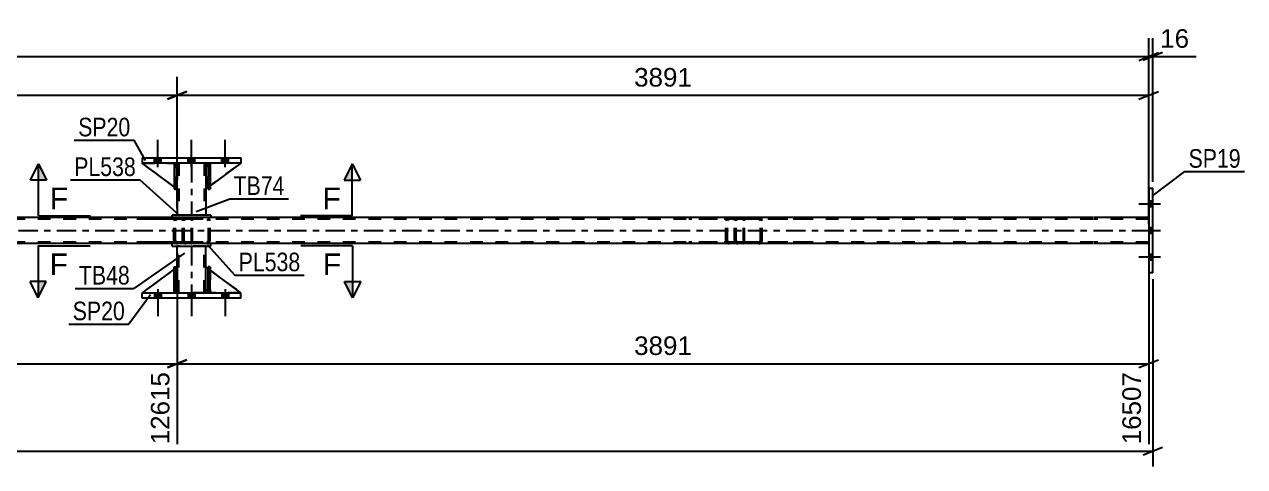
# Model space of a CAD drawing. Header units: millimetres. Extents: x 0 to 841, y 0 to 594.
# Drawn here: x 520.8 to 709, y 198.3 to 266.4 of the extents above; entities that cross this region are included whole.
import ezdxf

# ---------------------------------------------------------------- set-up
doc = ezdxf.new("R2010")
doc.units = ezdxf.units.MM
doc.linetypes.add('DXK_LINE_DOT2', pattern=[3.9198, 1.9599, -1.9599])
doc.linetypes.add('DXK_LINE_DOT3', pattern=[5.9187, 2.979, -0.9799, 0.9799, -0.9799])
doc.styles.add('Arial', font='arial.ttf', dxfattribs={"height": 0.2})
doc.styles.add('Arial Narrow', font='ARIALN.TTF', dxfattribs={"height": 0.2})

# ---------------------------------------------------------------- blocks, each defined once
blk = doc.blocks.new('Part-318895881-3285 - 3246')
at = {"color": 2, "linetype": 'Continuous'}
for p, q in [((544.37, 229.04), (544.37, 232.24)), ((548.77, 229.04), (548.77, 232.24)), ((544.37, 225.04), (544.37, 225.64)), ((548.77, 225.04), (548.77, 225.64))]:
    blk.add_line(p, q, dxfattribs=at)
at = {"color": 7, "linetype": 'DXK_LINE_DOT2'}
for p, q in [((548.77, 232.24), (544.37, 232.24)), ((544.61, 225.04), (544.61, 232.24)), ((548.53, 225.04), (548.53, 232.24)), ((544.37, 225.64), (544.37, 229.04)), ((548.77, 225.64), (548.77, 229.04)), ((548.77, 225.04), (544.37, 225.04))]:
    blk.add_line(p, q, dxfattribs=at)
at = {"color": 7, "linetype": 'DXK_LINE_DOT3'}
blk.add_line((546.57, 232.24), (546.57, 225.04), dxfattribs=at)
blk = doc.blocks.new('Part-318895881-3251 - 3246')
at = {"color": 2, "linetype": 'Continuous'}
for p, q in [((548.77, 225.64), (548.77, 229.04)), ((548.77, 229.04), (549.12, 228.77)), ((554.17, 225.04), (549.44, 228.54)), ((549.12, 225.28), (548.77, 225.64))]:
    blk.add_line(p, q, dxfattribs=at)
at = {"color": 7, "linetype": 'DXK_LINE_DOT2'}
for p, q in [((549.44, 228.54), (549.12, 228.77)), ((549.12, 225.28), (549.37, 225.04)), ((549.37, 225.04), (554.17, 225.04))]:
    blk.add_line(p, q, dxfattribs=at)
blk = doc.blocks.new('Part-318895881-3380 - 3246')
at = {"color": 7, "linetype": 'DXK_LINE_DOT2'}
for p, q in [((549.12, 244.44), (549.12, 245.04)), ((549.12, 245.04), (549.12, 245.04)), ((549.12, 245.04), (549.12, 241.04)), ((549.12, 245.04), (549.44, 245.04)), ((549.44, 245.04), (549.44, 244.44)), ((549.44, 241.04), (549.44, 245.04)), ((549.12, 241.04), (549.12, 244.44)), ((549.12, 244.44), (549.44, 244.44)), ((549.44, 244.44), (549.44, 241.04)), ((549.12, 241.04), (549.44, 241.04))]:
    blk.add_line(p, q, dxfattribs=at)
blk = doc.blocks.new('Part-318895881-3252 - 3246')
at = {"color": 7, "linetype": 'DXK_LINE_DOT2'}
for p, q in [((548.77, 225.64), (548.77, 229.04)), ((548.77, 229.04), (554.17, 225.04)), ((549.37, 225.04), (548.77, 225.64)), ((554.17, 225.04), (549.37, 225.04))]:
    blk.add_line(p, q, dxfattribs=at)
blk = doc.blocks.new('Part-318895881-3257 - 3246')
at = {"color": 2, "linetype": 'Continuous'}
for p, q in [((544.37, 245.04), (544.37, 244.44)), ((548.77, 245.04), (548.77, 244.44)), ((544.37, 241.04), (544.37, 237.04)), ((548.77, 241.04), (548.77, 237.04))]:
    blk.add_line(p, q, dxfattribs=at)
at = {"color": 7, "linetype": 'DXK_LINE_DOT2'}
for p, q in [((548.77, 245.04), (544.37, 245.04)), ((544.61, 245.04), (544.61, 237.04)), ((548.53, 245.04), (548.53, 237.04)), ((544.37, 244.44), (544.37, 241.04)), ((548.77, 244.44), (548.77, 241.04)), ((548.77, 237.04), (544.37, 237.04))]:
    blk.add_line(p, q, dxfattribs=at)
at = {"color": 7, "linetype": 'DXK_LINE_DOT3'}
blk.add_line((546.57, 245.04), (546.57, 237.04), dxfattribs=at)
blk = doc.blocks.new('Part-318895881-3382 - 3246')
at = {"color": 7, "linetype": 'DXK_LINE_DOT2'}
for p, q in [((544.37, 241.04), (538.97, 245.04)), ((538.97, 245.04), (543.77, 245.04)), ((543.77, 245.04), (544.37, 244.44)), ((544.37, 244.44), (543.77, 245.04)), ((544.37, 244.44), (544.37, 241.04)), ((544.37, 244.44), (544.37, 244.44)), ((544.37, 244.44), (544.37, 241.04))]:
    blk.add_line(p, q, dxfattribs=at)
blk = doc.blocks.new('Bolt-318895881-3333 - 3246')
at = {"linetype": 'Continuous'}
for points in [[(540.85, 224.24), (541.89, 224.24), (541.89, 225.04), (540.85, 225.04)], [(540.85, 224.24), (541.89, 224.24), (541.89, 225.04), (540.85, 225.04)], [(540.85, 224.24), (541.89, 224.24), (541.89, 225.04), (540.85, 225.04)], [(546.05, 224.24), (547.09, 224.24), (547.09, 225.04), (546.05, 225.04)], [(546.05, 224.24), (547.09, 224.24), (547.09, 225.04), (546.05, 225.04)], [(551.25, 224.24), (552.29, 224.24), (552.29, 225.04), (551.25, 225.04)], [(551.25, 224.24), (552.29, 224.24), (552.29, 225.04), (551.25, 225.04)], [(551.25, 224.24), (552.29, 224.24), (552.29, 225.04), (551.25, 225.04)]]:
    blk.add_hatch(color=1, dxfattribs=at).paths.add_polyline_path(points)
at = {"color": 1, "linetype": 'Continuous'}
for p, q in [((540.85, 225.04), (540.85, 224.24)), ((540.85, 225.04), (540.85, 224.24)), ((540.85, 225.04), (540.85, 224.24)), ((541.37, 225.64), (541.37, 221.44)), ((541.37, 225.64), (541.37, 221.44)), ((541.37, 225.64), (541.37, 221.44)), ((541.89, 225.04), (541.89, 224.24)), ((541.89, 225.04), (541.89, 224.24)), ((541.89, 225.04), (541.89, 224.24)), ((546.05, 225.04), (546.05, 224.24)), ((546.05, 225.04), (546.05, 224.24)), ((546.57, 225.64), (546.57, 221.44)), ((546.57, 225.64), (546.57, 221.44)), ((547.09, 225.04), (547.09, 224.24)), ((547.09, 225.04), (547.09, 224.24)), ((551.25, 225.04), (551.25, 224.24)), ((551.25, 225.04), (551.25, 224.24)), ((551.25, 225.04), (551.25, 224.24)), ((551.77, 225.64), (551.77, 221.44)), ((551.77, 225.64), (551.77, 221.44)), ((551.77, 225.64), (551.77, 221.44)), ((552.29, 225.04), (552.29, 224.24)), ((552.29, 225.04), (552.29, 224.24)), ((552.29, 225.04), (552.29, 224.24))]:
    blk.add_line(p, q, dxfattribs=at)
blk = doc.blocks.new('Bolt-318895881-3262 - 3246')
at = {"linetype": 'Continuous'}
for points in [[(541.89, 245.84), (540.85, 245.84), (540.85, 245.04), (541.89, 245.04)], [(541.89, 245.84), (540.85, 245.84), (540.85, 245.04), (541.89, 245.04)], [(541.89, 245.84), (540.85, 245.84), (540.85, 245.04), (541.89, 245.04)], [(547.09, 245.84), (546.05, 245.84), (546.05, 245.04), (547.09, 245.04)], [(547.09, 245.84), (546.05, 245.84), (546.05, 245.04), (547.09, 245.04)], [(552.29, 245.84), (551.25, 245.84), (551.25, 245.04), (552.29, 245.04)], [(552.29, 245.84), (551.25, 245.84), (551.25, 245.04), (552.29, 245.04)], [(552.29, 245.84), (551.25, 245.84), (551.25, 245.04), (552.29, 245.04)]]:
    blk.add_hatch(color=1, dxfattribs=at).paths.add_polyline_path(points)
at = {"color": 1, "linetype": 'Continuous'}
for p, q in [((541.37, 244.44), (541.37, 248.64)), ((541.37, 244.44), (541.37, 248.64)), ((541.37, 244.44), (541.37, 248.64)), ((546.57, 244.44), (546.57, 248.64)), ((546.57, 244.44), (546.57, 248.64)), ((551.77, 244.44), (551.77, 248.64)), ((551.77, 244.44), (551.77, 248.64)), ((551.77, 244.44), (551.77, 248.64)), ((540.85, 245.04), (540.85, 245.84)), ((540.85, 245.04), (540.85, 245.84)), ((540.85, 245.04), (540.85, 245.84)), ((541.89, 245.04), (541.89, 245.84)), ((541.89, 245.04), (541.89, 245.84)), ((541.89, 245.04), (541.89, 245.84)), ((546.05, 245.04), (546.05, 245.84)), ((546.05, 245.04), (546.05, 245.84)), ((547.09, 245.04), (547.09, 245.84)), ((547.09, 245.04), (547.09, 245.84)), ((551.25, 245.04), (551.25, 245.84)), ((551.25, 245.04), (551.25, 245.84)), ((551.25, 245.04), (551.25, 245.84)), ((552.29, 245.04), (552.29, 245.84)), ((552.29, 245.04), (552.29, 245.84)), ((552.29, 245.04), (552.29, 245.84))]:
    blk.add_line(p, q, dxfattribs=at)
blk = doc.blocks.new('Part-318895881-3440 - 3246')
at = {"color": 2, "linetype": 'Continuous'}
for p, q in [((549.12, 225.04), (549.12, 229.04)), ((549.12, 229.04), (549.44, 229.04)), ((549.44, 225.04), (549.44, 229.04)), ((549.12, 225.04), (549.12, 225.04)), ((549.44, 225.04), (549.12, 225.04))]:
    blk.add_line(p, q, dxfattribs=at)
at = {"color": 7, "linetype": 'DXK_LINE_DOT2'}
for p, q in [((549.12, 229.04), (549.12, 225.64)), ((549.44, 225.64), (549.44, 229.04)), ((549.12, 225.64), (549.12, 225.04)), ((549.12, 225.64), (549.44, 225.64)), ((549.12, 225.04), (549.12, 225.04)), ((549.12, 225.04), (549.12, 225.04)), ((549.44, 225.04), (549.44, 225.64)), ((549.44, 225.04), (549.44, 225.04))]:
    blk.add_line(p, q, dxfattribs=at)
blk = doc.blocks.new('Bolt-318895881-3263 - 3246')
at = {"linetype": 'Continuous'}
for points in [[(694.18, 239.18), (694.18, 238.3), (694.82, 238.3), (694.82, 239.18)], [(694.18, 239.18), (694.18, 238.3), (694.82, 238.3), (694.82, 239.18)], [(694.18, 239.18), (694.18, 238.3), (694.82, 238.3), (694.82, 239.18)], [(694.18, 235.06), (694.18, 234.18), (694.82, 234.18), (694.82, 235.06)], [(694.18, 235.06), (694.18, 234.18), (694.82, 234.18), (694.82, 235.06)], [(694.18, 230.98), (694.18, 230.1), (694.82, 230.1), (694.82, 230.98)], [(694.18, 230.98), (694.18, 230.1), (694.82, 230.1), (694.82, 230.98)], [(694.18, 230.98), (694.18, 230.1), (694.82, 230.1), (694.82, 230.98)]]:
    blk.add_hatch(color=1, dxfattribs=at).paths.add_polyline_path(points)
at = {"color": 1, "linetype": 'Continuous'}
for p, q in [((694.82, 239.18), (694.18, 239.18)), ((694.82, 239.18), (694.18, 239.18)), ((694.82, 239.18), (694.18, 239.18)), ((695.98, 238.74), (692.66, 238.74)), ((695.98, 238.74), (692.66, 238.74)), ((695.98, 238.74), (692.66, 238.74)), ((694.82, 238.3), (694.18, 238.3)), ((694.82, 238.3), (694.18, 238.3)), ((694.82, 238.3), (694.18, 238.3)), ((695.98, 234.62), (692.66, 234.62)), ((695.98, 234.62), (692.66, 234.62)), ((694.82, 235.06), (694.18, 235.06)), ((694.82, 235.06), (694.18, 235.06)), ((694.82, 234.18), (694.18, 234.18)), ((694.82, 234.18), (694.18, 234.18)), ((695.98, 230.54), (692.66, 230.54)), ((695.98, 230.54), (692.66, 230.54)), ((695.98, 230.54), (692.66, 230.54)), ((694.82, 230.98), (694.18, 230.98)), ((694.82, 230.98), (694.18, 230.98)), ((694.82, 230.98), (694.18, 230.98)), ((694.82, 230.1), (694.18, 230.1)), ((694.82, 230.1), (694.18, 230.1)), ((694.82, 230.1), (694.18, 230.1))]:
    blk.add_line(p, q, dxfattribs=at)
blk = doc.blocks.new('Part-318895881-3450 - 3246')
at = {"color": 2, "linetype": 'Continuous'}
for p, q in [((549.12, 244.79), (548.77, 244.44)), ((554.17, 245.04), (549.44, 241.53)), ((548.77, 244.44), (548.77, 241.04)), ((548.77, 241.04), (549.12, 241.3))]:
    blk.add_line(p, q, dxfattribs=at)
at = {"color": 7, "linetype": 'DXK_LINE_DOT2'}
for p, q in [((549.37, 245.04), (549.12, 244.79)), ((554.17, 245.04), (549.37, 245.04)), ((554.17, 245.04), (554.17, 245.04)), ((554.17, 245.04), (554.17, 245.04)), ((549.44, 241.53), (549.12, 241.3))]:
    blk.add_line(p, q, dxfattribs=at)
blk = doc.blocks.new('Part-318895881-3265 - 3246')
at = {"color": 7, "linetype": 'DXK_LINE_DOT2'}
for p, q in [((546.45, 236.64), (538.12, 236.64)), ((546.45, 236.4), (538.12, 236.4)), ((543.89, 236.33), (543.85, 236.16)), ((543.85, 233.12), (543.85, 236.16)), ((543.89, 236.34), (543.89, 236.33)), ((544.1, 236.16), (544.12, 236.25)), ((544.1, 233.12), (544.1, 236.16)), ((544.12, 236.25), (544.18, 236.33)), ((544.35, 236.64), (544.16, 236.6)), ((544.18, 236.33), (544.26, 236.38)), ((544.26, 236.38), (544.35, 236.4)), ((545.17, 236.64), (545.17, 236.4)), ((546.55, 236.6), (546.45, 236.64)), ((546.45, 236.4), (546.5, 236.38)), ((546.5, 236.38), (546.54, 236.33)), ((546.54, 236.33), (546.57, 236.25)), ((546.64, 236.5), (546.55, 236.6)), ((546.57, 236.25), (546.58, 236.16)), ((546.58, 233.12), (546.58, 236.16)), ((546.7, 236.34), (546.64, 236.5)), ((546.72, 236.16), (546.7, 236.34)), ((546.72, 233.12), (546.72, 236.16)), ((546.45, 232.88), (538.12, 232.88)), ((546.45, 232.64), (538.12, 232.64)), ((543.85, 233.12), (543.87, 233.02)), ((543.87, 233.02), (543.89, 232.93)), ((544.12, 233.02), (544.1, 233.12)), ((544.18, 232.95), (544.12, 233.02)), ((544.16, 232.67), (544.35, 232.64)), ((544.26, 232.89), (544.18, 232.95)), ((544.35, 232.88), (544.26, 232.89)), ((545.17, 232.64), (545.17, 232.88)), ((546.5, 232.89), (546.45, 232.88)), ((546.45, 232.64), (546.55, 232.67)), ((546.54, 232.95), (546.5, 232.89)), ((546.57, 233.02), (546.54, 232.95)), ((546.55, 232.67), (546.64, 232.78)), ((546.58, 233.12), (546.57, 233.02)), ((546.64, 232.78), (546.7, 232.93)), ((546.7, 232.93), (546.72, 233.12))]:
    blk.add_line(p, q, dxfattribs=at)
for centre, start, end in [((544.34, 236.14), 111.1941, 156.1506), ((544.34, 233.13), 203.8494, 248.8059)]:
    blk.add_arc(centre, 0.492, start, end, dxfattribs=at)
blk = doc.blocks.new('Part-318895881-3276 - 3246')
at = {"color": 2, "linetype": 'Continuous'}
for p, q in [((544.24, 245.04), (543.92, 245.04)), ((543.92, 245.04), (543.92, 241.04)), ((544.24, 245.04), (544.24, 245.04)), ((544.24, 245.04), (544.24, 241.04)), ((544.24, 241.04), (543.92, 241.04))]:
    blk.add_line(p, q, dxfattribs=at)
at = {"color": 7, "linetype": 'DXK_LINE_DOT2'}
for p, q in [((543.92, 245.04), (543.92, 244.44)), ((543.92, 245.04), (543.92, 245.04)), ((544.24, 244.44), (544.24, 245.04)), ((544.24, 245.04), (544.24, 245.04)), ((544.24, 244.44), (543.92, 244.44)), ((543.92, 244.44), (543.92, 241.04)), ((544.24, 241.04), (544.24, 244.44))]:
    blk.add_line(p, q, dxfattribs=at)
blk = doc.blocks.new('Part-318895881-3278 - 3246')
at = {"color": 7, "linetype": 'DXK_LINE_DOT2'}
for p, q in [((543.93, 245.04), (543.92, 245.04)), ((543.92, 245.04), (543.93, 241.04)), ((543.92, 245.04), (544.25, 245.04)), ((543.93, 244.44), (543.93, 245.04)), ((544.25, 241.04), (544.24, 245.04)), ((544.25, 245.04), (544.25, 244.44)), ((543.93, 241.04), (543.93, 244.44)), ((543.93, 244.44), (544.25, 244.44)), ((544.25, 244.44), (544.25, 241.04)), ((543.93, 241.04), (544.25, 241.04))]:
    blk.add_line(p, q, dxfattribs=at)
blk = doc.blocks.new('Part-318895881-3307 - 3246')
at = {"color": 2, "linetype": 'Continuous'}
for p, q in [((549.44, 245.04), (549.12, 245.04)), ((549.12, 245.04), (549.12, 241.04)), ((549.44, 245.04), (549.44, 245.04)), ((549.44, 245.04), (549.44, 241.04)), ((549.44, 241.04), (549.12, 241.04))]:
    blk.add_line(p, q, dxfattribs=at)
at = {"color": 7, "linetype": 'DXK_LINE_DOT2'}
for p, q in [((549.12, 245.04), (549.12, 244.44)), ((549.12, 245.04), (549.12, 245.04)), ((549.44, 244.44), (549.44, 245.04)), ((549.44, 245.04), (549.44, 245.04)), ((549.44, 244.44), (549.12, 244.44)), ((549.12, 244.44), (549.12, 241.04)), ((549.44, 241.04), (549.44, 244.44))]:
    blk.add_line(p, q, dxfattribs=at)
blk = doc.blocks.new('Part-318895881-3312 - 3246')
at = {"color": 2, "linetype": 'Continuous'}
for p, q in [((538.97, 224.24), (538.97, 225.04)), ((538.97, 225.04), (554.17, 225.04)), ((554.17, 224.24), (538.97, 224.24)), ((554.17, 224.24), (554.17, 225.04))]:
    blk.add_line(p, q, dxfattribs=at)
blk = doc.blocks.new('Part-318895881-3370 - 3246')
at = {"color": 7, "linetype": 'DXK_LINE_DOT2'}
for p, q in [((543.93, 229.04), (543.92, 225.04)), ((543.93, 229.04), (544.25, 229.04)), ((543.93, 225.64), (543.93, 229.04)), ((544.24, 225.04), (544.25, 228.94)), ((544.25, 229.04), (544.25, 225.64)), ((544.25, 225.04), (543.92, 225.04)), ((544.25, 225.64), (543.93, 225.64)), ((543.93, 225.04), (543.93, 225.64)), ((544.25, 225.04), (544.24, 225.04)), ((544.25, 225.64), (544.25, 225.04))]:
    blk.add_line(p, q, dxfattribs=at)
blk = doc.blocks.new('Part-318895881-3351 - 3246')
at = {"color": 7, "linetype": 'DXK_LINE_DOT2'}
for p, q in [((685.56, 236.4), (111.5, 236.4)), ((549.57, 236.64), (543.57, 236.64)), ((694.18, 236.4), (685.66, 236.4)), ((694.18, 236.64), (694.18, 232.64)), ((685.56, 232.88), (111.5, 232.88)), ((549.57, 232.64), (543.57, 232.64)), ((694.18, 232.88), (685.66, 232.88))]:
    blk.add_line(p, q, dxfattribs=at)
at = {"color": 2, "linetype": 'Continuous'}
for p, q in [((543.57, 236.64), (379.3, 236.64)), ((685.56, 236.64), (549.57, 236.64)), ((694.18, 236.64), (685.66, 236.64)), ((543.57, 232.64), (111.5, 232.64)), ((685.56, 232.64), (549.57, 232.64)), ((694.18, 232.64), (685.66, 232.64))]:
    blk.add_line(p, q, dxfattribs=at)
at = {"color": 7, "linetype": 'DXK_LINE_DOT3'}
for p, q in [((111.5, 234.64), (685.56, 234.64)), ((685.66, 234.64), (694.18, 234.64))]:
    blk.add_line(p, q, dxfattribs=at)
blk = doc.blocks.new('Part-318895881-3368 - 3246')
at = {"color": 2, "linetype": 'Continuous'}
for p, q in [((543.92, 225.04), (543.92, 229.04)), ((543.92, 229.04), (544.24, 229.04)), ((544.24, 225.04), (544.24, 229.04)), ((543.92, 225.04), (543.92, 225.04)), ((544.24, 225.04), (543.92, 225.04))]:
    blk.add_line(p, q, dxfattribs=at)
at = {"color": 7, "linetype": 'DXK_LINE_DOT2'}
for p, q in [((543.92, 229.04), (543.92, 225.64)), ((544.24, 225.64), (544.24, 229.04)), ((543.92, 225.64), (543.92, 225.04)), ((543.92, 225.64), (544.24, 225.64)), ((543.92, 225.04), (543.92, 225.04)), ((543.92, 225.04), (543.92, 225.04)), ((544.24, 225.04), (544.24, 225.64)), ((544.24, 225.04), (544.24, 225.04))]:
    blk.add_line(p, q, dxfattribs=at)
blk = doc.blocks.new('Part-318895881-3381 - 3246')
at = {"color": 2, "linetype": 'Continuous'}
for p, q in [((543.92, 241.37), (538.97, 245.04)), ((543.92, 244.88), (543.77, 245.04)), ((544.37, 244.44), (544.24, 244.56)), ((544.37, 244.44), (544.37, 244.44)), ((544.37, 241.04), (544.37, 244.44)), ((544.24, 241.13), (544.37, 241.04)), ((544.37, 241.04), (544.37, 241.04))]:
    blk.add_line(p, q, dxfattribs=at)
at = {"color": 7, "linetype": 'DXK_LINE_DOT2'}
for p, q in [((543.77, 245.04), (538.97, 245.04)), ((538.97, 245.04), (538.97, 245.04)), ((543.77, 245.04), (544.37, 244.44)), ((544.24, 244.56), (543.92, 244.88)), ((544.37, 244.44), (544.37, 241.04)), ((544.24, 241.13), (543.92, 241.37))]:
    blk.add_line(p, q, dxfattribs=at)
blk = doc.blocks.new('Part-318895881-3412 - 3246')
at = {"color": 7, "linetype": 'DXK_LINE_DOT2'}
for p, q in [((630.34, 236.33), (630.3, 236.16)), ((630.3, 233.12), (630.3, 236.16)), ((630.34, 236.34), (630.34, 236.33)), ((630.56, 236.16), (630.58, 236.25)), ((630.56, 233.12), (630.56, 236.16)), ((630.58, 236.25), (630.63, 236.33)), ((630.81, 236.64), (630.62, 236.6)), ((630.63, 236.33), (630.72, 236.38)), ((630.72, 236.38), (630.81, 236.4)), ((641.33, 236.64), (630.81, 236.64)), ((641.33, 236.4), (630.81, 236.4)), ((634.25, 236.6), (634.05, 236.64)), ((634.05, 236.4), (634.15, 236.38)), ((634.15, 236.38), (634.23, 236.33)), ((634.23, 236.33), (634.29, 236.25)), ((634.29, 236.25), (634.31, 236.16)), ((634.31, 233.12), (634.31, 236.16)), ((634.52, 236.33), (634.52, 236.34)), ((634.56, 236.16), (634.52, 236.33)), ((634.56, 233.12), (634.56, 236.16)), ((630.3, 233.12), (630.32, 233.02)), ((630.32, 233.02), (630.34, 232.93)), ((630.58, 233.02), (630.56, 233.12)), ((630.63, 232.95), (630.58, 233.02)), ((630.62, 232.67), (630.81, 232.64)), ((630.72, 232.89), (630.63, 232.95)), ((630.81, 232.88), (630.72, 232.89)), ((641.33, 232.88), (630.81, 232.88)), ((641.33, 232.64), (630.81, 232.64)), ((634.15, 232.89), (634.05, 232.88)), ((634.05, 232.64), (634.25, 232.67)), ((634.23, 232.95), (634.15, 232.89)), ((634.29, 233.02), (634.23, 232.95)), ((634.31, 233.12), (634.29, 233.02)), ((634.52, 232.93), (634.54, 233.02)), ((634.54, 233.02), (634.56, 233.12))]:
    blk.add_line(p, q, dxfattribs=at)
for centre, start, end in [((630.8, 236.13), 110.7583, 155.68), ((634.07, 236.13), 24.32, 69.2417), ((630.8, 233.14), 204.32, 249.2417), ((634.07, 233.14), 290.7583, 335.68)]:
    blk.add_arc(centre, 0.496, start, end, dxfattribs=at)
blk = doc.blocks.new('Part-318895881-3430 - 3246')
at = {"color": 7, "linetype": 'DXK_LINE_DOT2'}
for p, q in [((549.44, 229.04), (549.12, 229.04)), ((549.12, 225.64), (549.12, 229.04)), ((549.12, 229.04), (549.12, 225.04)), ((549.44, 229.04), (549.44, 225.64)), ((549.44, 225.04), (549.44, 229.04)), ((549.44, 225.64), (549.12, 225.64)), ((549.12, 225.04), (549.12, 225.64)), ((549.44, 225.04), (549.12, 225.04)), ((549.44, 225.64), (549.44, 225.04)), ((549.44, 225.04), (549.44, 225.04))]:
    blk.add_line(p, q, dxfattribs=at)
blk = doc.blocks.new('Part-318895881-3431 - 3246')
at = {"color": 2, "linetype": 'Continuous'}
for p, q in [((543.92, 228.71), (538.97, 225.04)), ((544.37, 229.04), (544.24, 228.94)), ((544.37, 225.64), (544.37, 229.04)), ((543.92, 225.19), (543.77, 225.04)), ((544.37, 225.64), (544.24, 225.51)), ((544.37, 225.64), (544.37, 225.64))]:
    blk.add_line(p, q, dxfattribs=at)
at = {"color": 7, "linetype": 'DXK_LINE_DOT2'}
for p, q in [((544.24, 228.94), (543.92, 228.71)), ((544.37, 225.64), (544.37, 229.04)), ((538.97, 225.04), (538.97, 225.04)), ((538.97, 225.04), (543.77, 225.04)), ((544.37, 225.64), (543.77, 225.04)), ((544.24, 225.51), (543.92, 225.19))]:
    blk.add_line(p, q, dxfattribs=at)
blk = doc.blocks.new('Part-318895881-3433 - 3246')
at = {"color": 7, "linetype": 'DXK_LINE_DOT2'}
for p, q in [((631.58, 236.64), (623.26, 236.64)), ((631.58, 236.4), (623.26, 236.4)), ((629.02, 236.33), (628.99, 236.16)), ((628.99, 233.12), (628.99, 236.16)), ((629.02, 236.34), (629.02, 236.33)), ((629.24, 236.16), (629.26, 236.25)), ((629.24, 233.12), (629.24, 236.16)), ((629.26, 236.25), (629.31, 236.33)), ((629.49, 236.64), (629.3, 236.6)), ((629.31, 236.33), (629.39, 236.38)), ((629.39, 236.38), (629.49, 236.4)), ((630.3, 236.64), (630.3, 236.4)), ((631.68, 236.6), (631.58, 236.64)), ((631.58, 236.4), (631.63, 236.38)), ((631.63, 236.38), (631.68, 236.33)), ((631.77, 236.5), (631.68, 236.6)), ((631.68, 236.33), (631.71, 236.25)), ((631.71, 236.25), (631.72, 236.16)), ((631.72, 233.12), (631.72, 236.16)), ((631.83, 236.34), (631.77, 236.5)), ((631.85, 236.16), (631.83, 236.34)), ((631.85, 233.12), (631.85, 236.16)), ((631.58, 232.88), (623.26, 232.88)), ((631.58, 232.64), (623.26, 232.64)), ((628.99, 233.12), (629.01, 233.02)), ((629.01, 233.02), (629.02, 232.93)), ((629.26, 233.02), (629.24, 233.12)), ((629.31, 232.95), (629.26, 233.02)), ((629.3, 232.67), (629.49, 232.64)), ((629.39, 232.89), (629.31, 232.95)), ((629.49, 232.88), (629.39, 232.89)), ((630.3, 232.64), (630.3, 232.88)), ((631.63, 232.89), (631.58, 232.88)), ((631.58, 232.64), (631.68, 232.67)), ((631.68, 232.95), (631.63, 232.89)), ((631.71, 233.02), (631.68, 232.95)), ((631.68, 232.67), (631.77, 232.78)), ((631.72, 233.12), (631.71, 233.02)), ((631.77, 232.78), (631.83, 232.93)), ((631.83, 232.93), (631.85, 233.12))]:
    blk.add_line(p, q, dxfattribs=at)
for centre, start, end in [((629.47, 236.14), 111.1941, 156.1506), ((629.47, 233.13), 203.8494, 248.8059)]:
    blk.add_arc(centre, 0.492, start, end, dxfattribs=at)
blk = doc.blocks.new('Part-318895881-3442 - 3246')
at = {"color": 7, "linetype": 'DXK_LINE_DOT2'}
for p, q in [((544.37, 229.04), (538.97, 225.04)), ((544.37, 225.64), (544.37, 229.04)), ((544.37, 229.04), (544.37, 225.64)), ((538.97, 225.04), (543.77, 225.04)), ((543.77, 225.04), (544.37, 225.64)), ((544.37, 225.64), (543.77, 225.04)), ((544.37, 225.64), (544.37, 225.64))]:
    blk.add_line(p, q, dxfattribs=at)
blk = doc.blocks.new('Part-318895881-3449 - 3246')
at = {"color": 2, "linetype": 'Continuous'}
for p, q in [((694.82, 241.14), (694.18, 241.14)), ((694.18, 241.14), (694.18, 228.14)), ((694.82, 228.14), (694.82, 241.14)), ((694.82, 228.14), (694.18, 228.14))]:
    blk.add_line(p, q, dxfattribs=at)
blk = doc.blocks.new('Part-318895881-3451 - 3246')
at = {"color": 7, "linetype": 'DXK_LINE_DOT2'}
for p, q in [((549.37, 245.04), (548.77, 244.44)), ((548.77, 241.04), (554.17, 245.04)), ((554.17, 245.04), (549.37, 245.04)), ((548.77, 244.44), (548.77, 241.04))]:
    blk.add_line(p, q, dxfattribs=at)
blk = doc.blocks.new('Part-318895881-3457 - 3246')
at = {"color": 2, "linetype": 'Continuous'}
for p, q in [((538.97, 245.84), (538.97, 245.04)), ((538.97, 245.84), (554.17, 245.84)), ((554.17, 245.04), (538.97, 245.04)), ((554.17, 245.84), (554.17, 245.04))]:
    blk.add_line(p, q, dxfattribs=at)
blk = doc.blocks.new('Part-318895881-3472 - 3246')
at = {"color": 2, "linetype": 'Continuous'}
for p, q in [((549.57, 237.04), (543.57, 237.04)), ((543.57, 236.64), (543.57, 237.04)), ((549.57, 236.64), (543.57, 236.64)), ((549.57, 237.04), (549.57, 236.64))]:
    blk.add_line(p, q, dxfattribs=at)
blk = doc.blocks.new('Part-318895881-3477 - 3246')
at = {"color": 2, "linetype": 'Continuous'}
for p, q in [((549.57, 232.64), (543.57, 232.64)), ((543.57, 232.24), (543.57, 232.64)), ((543.57, 232.24), (549.57, 232.24)), ((549.57, 232.24), (549.57, 232.64))]:
    blk.add_line(p, q, dxfattribs=at)
blk = doc.blocks.new('Part-318895881-3508 - 3246')
at = {"color": 7, "linetype": 'DXK_LINE_DOT2'}
for p, q in [((545.21, 236.33), (545.17, 236.16)), ((545.17, 233.12), (545.17, 236.16)), ((545.21, 236.34), (545.21, 236.33)), ((545.43, 236.16), (545.44, 236.25)), ((545.43, 233.12), (545.43, 236.16)), ((545.44, 236.25), (545.5, 236.33)), ((545.68, 236.64), (545.49, 236.6)), ((545.5, 236.33), (545.58, 236.38)), ((545.58, 236.38), (545.68, 236.4)), ((556.19, 236.64), (545.68, 236.64)), ((556.19, 236.4), (545.68, 236.4)), ((549.11, 236.6), (548.92, 236.64)), ((548.92, 236.4), (549.01, 236.38)), ((549.01, 236.38), (549.1, 236.33)), ((549.1, 236.33), (549.15, 236.25)), ((549.15, 236.25), (549.17, 236.16)), ((549.17, 233.12), (549.17, 236.16)), ((549.39, 236.33), (549.39, 236.34)), ((549.43, 236.16), (549.39, 236.33)), ((549.43, 233.12), (549.43, 236.16)), ((545.17, 233.12), (545.19, 233.02)), ((545.19, 233.02), (545.21, 232.93)), ((545.44, 233.02), (545.43, 233.12)), ((545.5, 232.95), (545.44, 233.02)), ((545.49, 232.67), (545.68, 232.64)), ((545.58, 232.89), (545.5, 232.95)), ((545.68, 232.88), (545.58, 232.89)), ((556.19, 232.88), (545.68, 232.88)), ((556.19, 232.64), (545.68, 232.64)), ((549.01, 232.89), (548.92, 232.88)), ((548.92, 232.64), (549.11, 232.67)), ((549.1, 232.95), (549.01, 232.89)), ((549.15, 233.02), (549.1, 232.95)), ((549.17, 233.12), (549.15, 233.02)), ((549.39, 232.93), (549.41, 233.02)), ((549.41, 233.02), (549.43, 233.12))]:
    blk.add_line(p, q, dxfattribs=at)
for centre, start, end in [((545.66, 236.13), 110.7583, 155.68), ((548.94, 236.13), 24.32, 69.2417), ((545.66, 233.14), 204.32, 249.2417), ((548.94, 233.14), 290.7583, 335.68)]:
    blk.add_arc(centre, 0.496, start, end, dxfattribs=at)
blk = doc.blocks.new('StraightDimension-318895881-3648 - 3246')
at = {"color": 7, "linetype": 'Continuous'}
for p, q in [((374.1, 238.04), (374.1, 258.35)), ((544.37, 238.04), (544.37, 258.35)), ((375.6, 256.1), (372.6, 254.9)), ((542.87, 254.9), (545.87, 256.1)), ((374.1, 255.5), (544.37, 255.5))]:
    blk.add_line(p, q, dxfattribs=at)
at = {"color": 0}
blk.add_wipeout([(464.28, 256.25), (464.28, 260.45), (454.19, 260.45), (454.19, 256.25)], dxfattribs=at)
at = {"color": 3, "style": 'Arial'}
blk.add_text('4257', height=2.865, dxfattribs=at).set_placement((454.79, 256.85))
blk = doc.blocks.new('StraightDimension-318895881-3661 - 3246')
at = {"color": 7, "linetype": 'Continuous'}
for p, q in [((544.37, 238.04), (544.37, 258.35)), ((694.18, 235.64), (694.18, 258.35)), ((545.87, 256.1), (542.87, 254.9)), ((692.68, 254.9), (695.68, 256.1)), ((544.37, 255.5), (694.18, 255.5))]:
    blk.add_line(p, q, dxfattribs=at)
at = {"color": 0}
blk.add_wipeout([(624.33, 256.25), (624.33, 260.45), (614.23, 260.45), (614.23, 256.25)], dxfattribs=at)
at = {"color": 3, "style": 'Arial'}
blk.add_text('3891', height=2.865, dxfattribs=at).set_placement((614.83, 256.85))
blk = doc.blocks.new('StraightDimension-318895881-3707 - 3246')
at = {"color": 7, "linetype": 'Continuous'}
for p, q in [((374.1, 231.24), (374.1, 203.93)), ((544.37, 231.24), (544.37, 201.7)), ((375.6, 214.72), (372.6, 213.52)), ((542.87, 213.52), (545.87, 214.72)), ((374.1, 214.12), (544.37, 214.12))]:
    blk.add_line(p, q, dxfattribs=at)
at = {"color": 0}
blk.add_wipeout([(464.28, 214.87), (464.28, 219.07), (454.19, 219.07), (454.19, 214.87)], dxfattribs=at)
at = {"color": 0, "linetype": 'Continuous'}
blk.add_wipeout([(543.77, 213.42), (539.57, 213.42), (539.57, 201.1), (543.77, 201.1)], dxfattribs=at)
at = {"color": 3, "style": 'Arial'}
blk.add_text('4257', height=2.865, dxfattribs=at).set_placement((454.79, 215.47))
at = {"color": 3, "linetype": 'Continuous', "style": 'Arial'}
blk.add_text('12615', height=2.865, rotation=90.0002, dxfattribs=at).set_placement((543.17, 201.7))
blk = doc.blocks.new('StraightDimension-318895881-3720 - 3246')
at = {"color": 7, "linetype": 'Continuous'}
for p, q in [((694.18, 232.03), (694.18, 201.7)), ((544.37, 231.24), (544.37, 201.7)), ((545.87, 214.72), (542.87, 213.52)), ((692.68, 213.52), (695.68, 214.72)), ((544.37, 214.12), (694.18, 214.12))]:
    blk.add_line(p, q, dxfattribs=at)
at = {"color": 0}
blk.add_wipeout([(624.33, 214.87), (624.33, 219.07), (614.23, 219.07), (614.23, 214.87)], dxfattribs=at)
at = {"color": 0, "linetype": 'Continuous'}
blk.add_wipeout([(693.58, 213.42), (689.38, 213.42), (689.38, 201.1), (693.58, 201.1)], dxfattribs=at)
at = {"color": 3, "style": 'Arial'}
blk.add_text('3891', height=2.865, dxfattribs=at).set_placement((614.83, 215.47))
at = {"color": 3, "linetype": 'Continuous', "style": 'Arial'}
blk.add_text('16507', height=2.865, rotation=90.0002, dxfattribs=at).set_placement((692.98, 201.7))
blk = doc.blocks.new('StraightDimension-318895881-3737 - 3246')
at = {"color": 7, "linetype": 'Continuous'}
for p, q in [((694.82, 227.14), (694.82, 198.26)), ((102.24, 200.66), (694.82, 200.66)), ((693.32, 200.06), (696.32, 201.26))]:
    blk.add_line(p, q, dxfattribs=at)
blk = doc.blocks.new('StraightDimension-318895881-12883 - 3246')
at = {"color": 7, "linetype": 'Continuous'}
for p, q in [((694.18, 242.14), (694.18, 264.33)), ((694.82, 242.14), (694.82, 264.33)), ((692.68, 260.88), (695.68, 262.08)), ((696.32, 262.08), (693.32, 260.88)), ((694.18, 261.48), (694.82, 261.48))]:
    blk.add_line(p, q, dxfattribs=at)
at = {"color": 0}
blk.add_wipeout([(701, 262.23), (701, 266.43), (695.35, 266.43), (695.35, 262.23)], dxfattribs=at)
at = {"color": 7, "linetype": 'Continuous'}
blk.add_line((694.82, 261.48), (701.52, 261.48), dxfattribs=at)
blk.add_line((694.82, 261.48), (701.52, 261.48), dxfattribs=at)
at = {"color": 3, "style": 'Arial'}
blk.add_text('16', height=2.865, dxfattribs=at).set_placement((695.95, 262.83))
blk = doc.blocks.new('StraightDimension-318895881-12884 - 3246')
at = {"color": 7, "linetype": 'Continuous'}
for p, q in [((694.18, 242.14), (694.18, 264.33)), ((692.68, 260.88), (695.68, 262.08)), ((102.88, 261.48), (694.18, 261.48))]:
    blk.add_line(p, q, dxfattribs=at)
blk = doc.blocks.new('Mark-318895881-3253 - 3246')
at = {"color": 0}
blk.add_wipeout([(560.92, 240.14), (560.92, 243.14), (553.06, 243.14), (553.06, 240.14)], dxfattribs=at)
blk.add_wipeout([(560.92, 240.14), (560.92, 243.14), (553.06, 243.14), (553.06, 240.14)], dxfattribs=at)
at = {"color": 30, "linetype": 'Continuous'}
for p, q in [((547.29, 237.6), (552.46, 239.54)), ((552.46, 239.54), (561.52, 239.54))]:
    blk.add_line(p, q, dxfattribs=at)
at = {"color": 3, "style": 'Arial Narrow'}
blk.add_text('TB74', height=2.863, dxfattribs=at).set_placement((553.06, 240.14))
blk = doc.blocks.new('SectionMark-318895881-3774 - 3246')
at = {"linetype": 'Continuous'}
for points in [[(524.23, 242.43), (522.98, 242.43), (522.98, 244.93)], [(571.37, 242.43), (570.12, 242.43), (571.37, 244.93)]]:
    blk.add_hatch(color=6, dxfattribs=at).paths.add_polyline_path(points)
at = {"color": 6, "linetype": 'Continuous'}
for p, q in [((521.73, 242.43), (522.98, 244.93)), ((522.98, 236.93), (522.98, 244.93)), ((522.98, 244.93), (524.23, 242.43)), ((571.37, 244.93), (570.12, 242.43)), ((571.37, 236.93), (571.37, 244.93)), ((571.37, 244.93), (572.62, 242.43)), ((524.23, 242.43), (521.73, 242.43)), ((570.12, 242.43), (572.62, 242.43)), ((522.98, 236.93), (530.98, 236.93)), ((571.37, 236.93), (563.37, 236.93))]:
    blk.add_line(p, q, dxfattribs=at)
at = {"color": 0, "linetype": 'Continuous'}
for points in [[(527.58, 237.93), (527.58, 241.43), (524.73, 241.43), (524.73, 237.93)], [(569.62, 237.93), (569.62, 241.43), (566.77, 241.43), (566.77, 237.93)]]:
    blk.add_wipeout(points, dxfattribs=at)
at = {"color": 3, "linetype": 'Continuous', "style": 'Arial'}
for p in [(524.73, 237.93), (566.77, 237.93)]:
    blk.add_text('F', height=3.34, dxfattribs=at).set_placement(p)
blk = doc.blocks.new('Mark-318895881-3281 - 3246')
at = {"color": 0}
blk.add_wipeout([(537.07, 226.33), (537.07, 229.33), (529.21, 229.33), (529.21, 226.33)], dxfattribs=at)
blk.add_wipeout([(537.07, 226.33), (537.07, 229.33), (529.21, 229.33), (529.21, 226.33)], dxfattribs=at)
at = {"color": 30, "linetype": 'Continuous'}
for p in [(545.49, 231.18), (528.61, 225.73)]:
    blk.add_line(p, (537.67, 225.73), dxfattribs=at)
at = {"color": 3, "style": 'Arial Narrow'}
blk.add_text('TB48', height=2.863, dxfattribs=at).set_placement((529.21, 226.33))
blk = doc.blocks.new('Mark-318895881-3308 - 3246')
at = {"color": 0}
blk.add_wipeout([(536.3, 220.83), (536.3, 223.83), (528.26, 223.83), (528.26, 220.83)], dxfattribs=at)
blk.add_wipeout([(536.3, 220.83), (536.3, 223.83), (528.26, 223.83), (528.26, 220.83)], dxfattribs=at)
at = {"color": 30, "linetype": 'Continuous'}
for p in [(540.23, 224.76), (527.66, 220.23)]:
    blk.add_line(p, (536.9, 220.23), dxfattribs=at)
at = {"color": 3, "style": 'Arial Narrow'}
blk.add_text('SP20', height=2.863, dxfattribs=at).set_placement((528.26, 220.83))
blk = doc.blocks.new('Mark-318895881-3445 - 3246')
at = {"color": 0}
blk.add_wipeout([(708.37, 244.34), (708.37, 247.34), (700.33, 247.34), (700.33, 244.34)], dxfattribs=at)
blk.add_wipeout([(708.37, 244.34), (708.37, 247.34), (700.33, 247.34), (700.33, 244.34)], dxfattribs=at)
at = {"color": 30, "linetype": 'Continuous'}
for p, q in [((694.72, 239.97), (699.73, 243.74)), ((699.73, 243.74), (708.97, 243.74))]:
    blk.add_line(p, q, dxfattribs=at)
at = {"color": 3, "style": 'Arial Narrow'}
blk.add_text('SP19', height=2.863, dxfattribs=at).set_placement((700.33, 244.34))
blk = doc.blocks.new('Mark-318895881-3453 - 3246')
at = {"color": 0}
blk.add_wipeout([(537.14, 249.18), (537.14, 252.18), (529.1, 252.18), (529.1, 249.18)], dxfattribs=at)
blk.add_wipeout([(537.14, 249.18), (537.14, 252.18), (529.1, 252.18), (529.1, 249.18)], dxfattribs=at)
at = {"color": 30, "linetype": 'Continuous'}
for p in [(528.5, 248.58), (539.48, 245.44)]:
    blk.add_line(p, (537.74, 248.58), dxfattribs=at)
at = {"color": 3, "style": 'Arial Narrow'}
blk.add_text('SP20', height=2.863, dxfattribs=at).set_placement((529.1, 249.18))
blk = doc.blocks.new('Mark-318895881-3468 - 3246')
at = {"color": 0}
blk.add_wipeout([(537.99, 243.06), (537.99, 246.06), (528.49, 246.06), (528.49, 243.06)], dxfattribs=at)
blk.add_wipeout([(537.99, 243.06), (537.99, 246.06), (528.49, 246.06), (528.49, 243.06)], dxfattribs=at)
at = {"color": 30, "linetype": 'Continuous'}
for p in [(527.89, 242.46), (544.78, 236.94)]:
    blk.add_line(p, (538.59, 242.46), dxfattribs=at)
at = {"color": 3, "style": 'Arial Narrow'}
blk.add_text('PL538', height=2.863, dxfattribs=at).set_placement((528.49, 243.06))
blk = doc.blocks.new('Mark-318895881-3473 - 3246')
at = {"color": 0}
blk.add_wipeout([(563.35, 228.38), (563.35, 231.38), (553.85, 231.38), (553.85, 228.38)], dxfattribs=at)
blk.add_wipeout([(563.35, 228.38), (563.35, 231.38), (553.85, 231.38), (553.85, 228.38)], dxfattribs=at)
at = {"color": 30, "linetype": 'Continuous'}
for p, q in [((549.02, 232.46), (553.25, 227.78)), ((553.25, 227.78), (563.95, 227.78))]:
    blk.add_line(p, q, dxfattribs=at)
at = {"color": 3, "style": 'Arial Narrow'}
blk.add_text('PL538', height=2.863, dxfattribs=at).set_placement((553.85, 228.38))
blk = doc.blocks.new('SectionMark-318895881-3772 - 3246')
at = {"linetype": 'Continuous'}
for points in [[(522.93, 226.78), (524.18, 226.78), (522.93, 224.28)], [(570.16, 226.78), (571.41, 226.78), (571.41, 224.28)]]:
    blk.add_hatch(color=6, dxfattribs=at).paths.add_polyline_path(points)
at = {"color": 6, "linetype": 'Continuous'}
for p, q in [((522.93, 232.28), (530.93, 232.28)), ((522.93, 232.28), (522.93, 224.28)), ((571.41, 232.28), (563.41, 232.28)), ((571.41, 232.28), (571.41, 224.28)), ((522.93, 224.28), (521.68, 226.78)), ((524.18, 226.78), (521.68, 226.78)), ((522.93, 224.28), (524.18, 226.78)), ((570.16, 226.78), (572.66, 226.78)), ((571.41, 224.28), (570.16, 226.78)), ((572.66, 226.78), (571.41, 224.28))]:
    blk.add_line(p, q, dxfattribs=at)
at = {"color": 0, "linetype": 'Continuous'}
for points in [[(527.53, 227.78), (527.53, 231.28), (524.68, 231.28), (524.68, 227.78)], [(569.66, 227.78), (569.66, 231.28), (566.81, 231.28), (566.81, 227.78)]]:
    blk.add_wipeout(points, dxfattribs=at)
at = {"color": 3, "linetype": 'Continuous', "style": 'Arial'}
for p in [(524.68, 227.78), (566.81, 227.78)]:
    blk.add_text('F', height=3.34, dxfattribs=at).set_placement(p)

msp = doc.modelspace()

# ---------------------------------------------------------------- block references
for name in ['Bolt-318895881-3262 - 3246', 'Part-318895881-3457 - 3246', 'Part-318895881-3382 - 3246', 'Part-318895881-3381 - 3246', 'Part-318895881-3276 - 3246', 'Part-318895881-3278 - 3246', 'Part-318895881-3257 - 3246', 'Part-318895881-3450 - 3246', 'Part-318895881-3451 - 3246', 'Part-318895881-3380 - 3246', 'Part-318895881-3307 - 3246', 'Part-318895881-3449 - 3246', 'Bolt-318895881-3263 - 3246', 'Part-318895881-3351 - 3246', 'Part-318895881-3265 - 3246', 'Part-318895881-3472 - 3246', 'Part-318895881-3508 - 3246', 'Part-318895881-3433 - 3246', 'Part-318895881-3412 - 3246', 'Part-318895881-3477 - 3246', 'Part-318895881-3285 - 3246', 'Part-318895881-3431 - 3246', 'Part-318895881-3442 - 3246', 'Part-318895881-3370 - 3246', 'Part-318895881-3368 - 3246', 'Part-318895881-3251 - 3246', 'Part-318895881-3252 - 3246', 'Part-318895881-3440 - 3246', 'Part-318895881-3430 - 3246', 'Part-318895881-3312 - 3246', 'Bolt-318895881-3333 - 3246']:
    msp.add_blockref(name, (0, 0))

# ---------------------------------------------------------------- next in the draw order: block references
for name in ['StraightDimension-318895881-3648 - 3246', 'StraightDimension-318895881-3707 - 3246']:
    msp.add_blockref(name, (0, 0))

# ---------------------------------------------------------------- next in the draw order: block references
for name in ['StraightDimension-318895881-3661 - 3246', 'StraightDimension-318895881-3720 - 3246']:
    msp.add_blockref(name, (0, 0))

# ---------------------------------------------------------------- next in the draw order: block references
for name in ['StraightDimension-318895881-12883 - 3246', 'StraightDimension-318895881-3737 - 3246']:
    msp.add_blockref(name, (0, 0))

# ---------------------------------------------------------------- next in the draw order: block references
for name in ['StraightDimension-318895881-12884 - 3246', 'Mark-318895881-3473 - 3246', 'Mark-318895881-3281 - 3246', 'Mark-318895881-3308 - 3246']:
    msp.add_blockref(name, (0, 0))

# ---------------------------------------------------------------- next in the draw order: block references
for name in ['Mark-318895881-3445 - 3246', 'Mark-318895881-3253 - 3246', 'SectionMark-318895881-3772 - 3246']:
    msp.add_blockref(name, (0, 0))

# ---------------------------------------------------------------- next in the draw order: block references
msp.add_blockref('SectionMark-318895881-3774 - 3246', (0, 0))

# ---------------------------------------------------------------- next in the draw order: block references
msp.add_blockref('Mark-318895881-3453 - 3246', (0, 0))

# ---------------------------------------------------------------- next in the draw order: block references
msp.add_blockref('Mark-318895881-3468 - 3246', (0, 0))

doc.saveas('drawing.dxf')
